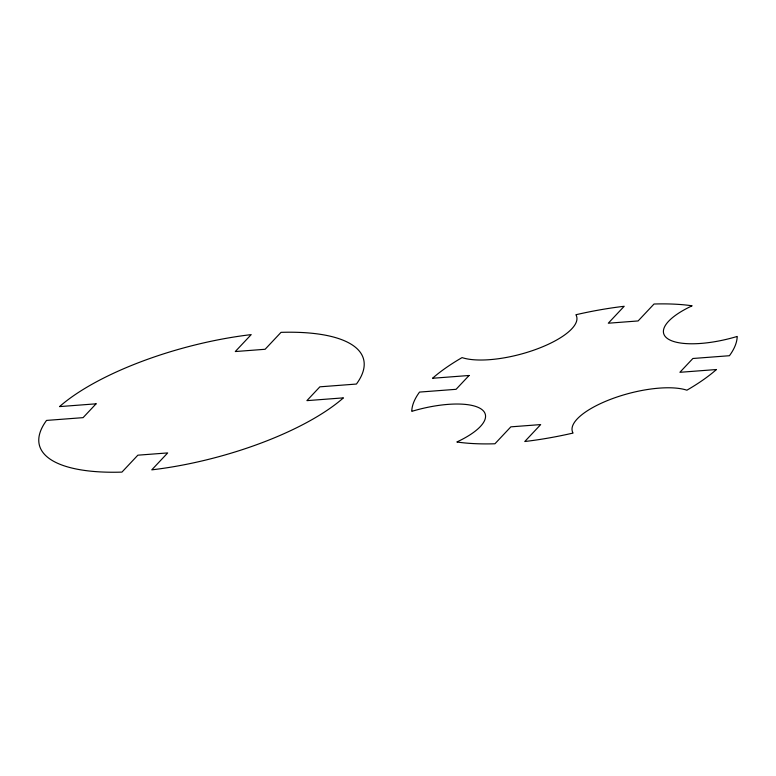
<?xml version="1.0" encoding="UTF-8"?>
<svg xmlns="http://www.w3.org/2000/svg" width="776" height="776" viewBox="0 0 776 776"><rect width="100%" height="100%" fill="white"/><g stroke="black" fill="none" stroke-linecap="round" stroke-linejoin="round"><path stroke-width="1.16" d="M96.078 403.821L83.09 417.643L46.541 420.417A167.703 57.084 -14.9 0 0 121.939 472.109L137.856 455.182L167.694 452.922L151.776 469.849A167.703 57.084 -14.9 0 0 343.438 397.865L306.889 400.639L319.877 386.826L356.426 384.052A167.703 57.084 -14.9 0 0 281.028 332.351L265.12 349.278L235.274 351.547L251.191 334.621A167.703 57.084 -14.9 0 0 59.529 406.605L96.078 403.821M469.082 375.487L456.084 389.31L419.535 392.084A167.703 57.084 -14.9 0 0 411.765 411.358A64.282 21.883 -14.9 0 1 481.188 409.03A64.282 21.883 -14.9 0 1 456.841 441.99A167.703 57.084 -14.9 0 0 494.933 443.775L510.85 426.849L540.688 424.588L524.78 441.515A167.703 57.084 -14.9 0 0 573.066 433.056A64.282 21.883 -14.9 0 1 611.42 399.01A64.282 21.883 -14.9 0 1 686.905 390.192A167.703 57.084 -14.9 0 0 716.442 369.531L679.883 372.305L692.881 358.493L729.43 355.718A167.703 57.084 -14.9 0 0 737.2 336.445A64.282 21.883 -14.9 0 1 667.777 338.772A64.282 21.883 -14.9 0 1 692.124 305.802A167.703 57.084 -14.9 0 0 654.032 304.017L638.115 320.944L608.277 323.214L624.185 306.287A167.703 57.084 -14.9 0 0 575.899 314.746A64.282 21.883 -14.9 0 1 537.545 348.793A64.282 21.883 -14.9 0 1 462.06 357.6A167.703 57.084 -14.9 0 0 432.523 378.271L469.082 375.487"/></g></svg>
